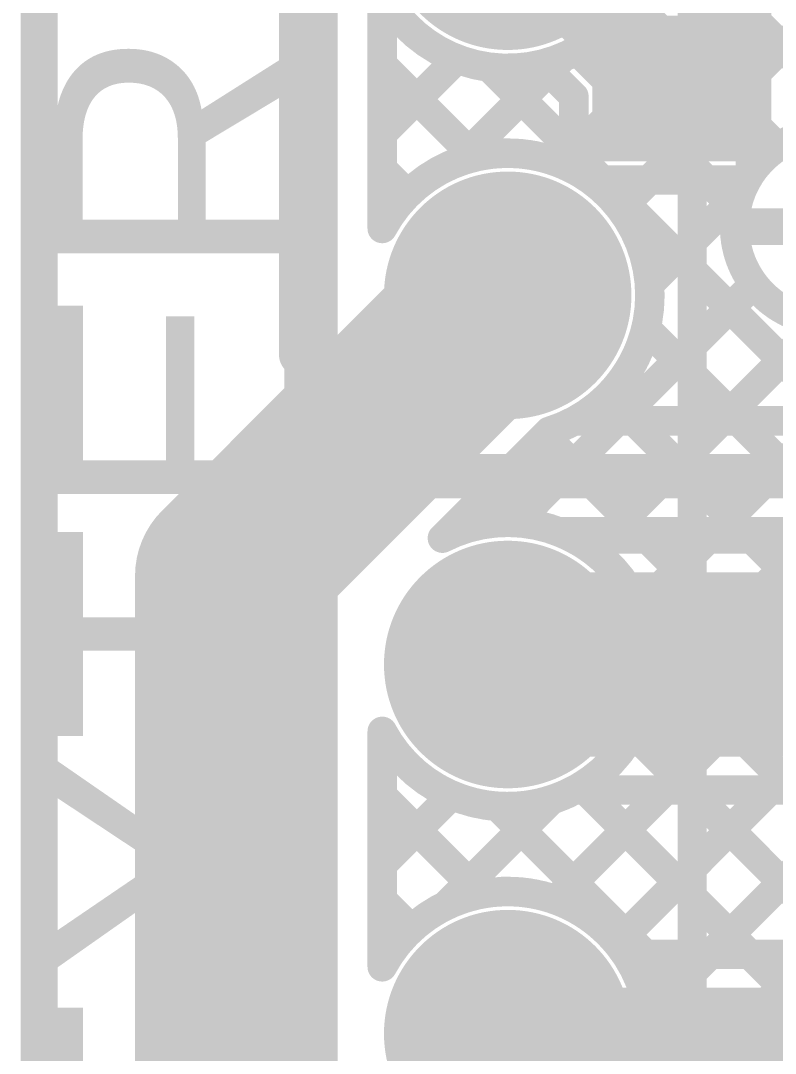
# Model space of a CAD drawing. Header units: millimetres. Extents: x -0.01 to 3.73, y -0.01 to 3.05.
# Drawn here: x -0.005 to 0.1995, y 2.0347 to 2.3144 of the extents above; entities that cross this region are included whole.
import ezdxf

# ---------------------------------------------------------------- set-up
doc = ezdxf.new("R2010")
doc.units = ezdxf.units.MM
doc.header["$MEASUREMENT"] = 0
for name, color, linetype in [('BottomLayer', 5, 'Continuous'), ('BottomPaste', 16, 'Continuous'), ('BottomSolder', 6, 'Continuous'), ('Mechanical2', 216, 'Continuous'), ('MultiLayer', 9, 'Continuous'), ('PadHoleLayer', 156, 'Continuous'), ('TopLayer', 1, 'Continuous'), ('TopOverlay', 2, 'Continuous'), ('TopSolder', 216, 'Continuous')]:
    doc.layers.add(name, color=color, linetype=linetype)
doc.styles.add('Arial', font='', dxfattribs={"height": 0.2})
doc.styles.get('Arial').set_extended_font_data('Arial')

# ---------------------------------------------------------------- blocks, each defined once
blk = doc.blocks.new('SOT23_3_B_111')
at = {"layer": 'BottomLayer'}
for points in [[(-0.02166, 0.02657), (-0.05316, 0.02657), (-0.05316, 0.05807), (-0.02166, 0.05807)], [(0.05314, 0.02657), (0.02165, 0.02657), (0.02165, 0.05807), (0.05314, 0.05807)], [(0.01574, -0.05807), (-0.01575, -0.05807), (-0.01575, -0.02657), (0.01574, -0.02657)]]:
    blk.add_hatch(color=5, dxfattribs=at).paths.add_polyline_path(points)
at = {"layer": 'BottomPaste'}
for points in [[(-0.02166, 0.02657), (-0.05316, 0.02657), (-0.05316, 0.05807), (-0.02166, 0.05807)], [(0.05314, 0.02657), (0.02165, 0.02657), (0.02165, 0.05807), (0.05314, 0.05807)], [(0.01574, -0.05807), (-0.01575, -0.05807), (-0.01575, -0.02657), (0.01574, -0.02657)]]:
    blk.add_hatch(color=16, dxfattribs=at).paths.add_polyline_path(points)
at = {"layer": 'BottomSolder'}
for points in [[(-0.01766, 0.02257), (-0.05716, 0.02257), (-0.05716, 0.06207), (-0.01766, 0.06207)], [(0.05714, 0.02257), (0.01765, 0.02257), (0.01765, 0.06207), (0.05714, 0.06207)], [(0.01974, -0.06207), (-0.01975, -0.06207), (-0.01975, -0.02257), (0.01974, -0.02257)]]:
    blk.add_hatch(color=6, dxfattribs=at).paths.add_polyline_path(points)
blk = doc.blocks.new('HDR1X6_120')
at = {"layer": 'BottomLayer'}
h = blk.add_hatch(color=5, dxfattribs=at)
edge = h.paths.add_edge_path()
edge.add_arc((0.2, 0), 0.02953, 0, 360)
h = blk.add_hatch(color=5, dxfattribs=at)
edge = h.paths.add_edge_path()
edge.add_arc((0.3, 0), 0.02953, 0, 360)
h = blk.add_hatch(color=5, dxfattribs=at)
edge = h.paths.add_edge_path()
edge.add_arc((0.4, 0), 0.02953, 0, 360)
h = blk.add_hatch(color=5, dxfattribs=at)
edge = h.paths.add_edge_path()
edge.add_arc((0.5, 0), 0.02953, 0, 360)
at = {"layer": 'BottomSolder'}
h = blk.add_hatch(color=6, dxfattribs=at)
edge = h.paths.add_edge_path()
edge.add_arc((0.2, 0), 0.03353, 0, 360)
h = blk.add_hatch(color=6, dxfattribs=at)
edge = h.paths.add_edge_path()
edge.add_arc((0.3, 0), 0.03353, 0, 360)
h = blk.add_hatch(color=6, dxfattribs=at)
edge = h.paths.add_edge_path()
edge.add_arc((0.4, 0), 0.03353, 0, 360)
h = blk.add_hatch(color=6, dxfattribs=at)
edge = h.paths.add_edge_path()
edge.add_arc((0.5, 0), 0.03353, 0, 360)
at = {"layer": 'MultiLayer'}
h = blk.add_hatch(color=9, dxfattribs=at)
edge = h.paths.add_edge_path()
edge.add_arc((0.2, 0), 0.02953, 0, 360)
h = blk.add_hatch(color=9, dxfattribs=at)
edge = h.paths.add_edge_path()
edge.add_arc((0.3, 0), 0.02953, 0, 360)
h = blk.add_hatch(color=9, dxfattribs=at)
edge = h.paths.add_edge_path()
edge.add_arc((0.4, 0), 0.02953, 0, 360)
h = blk.add_hatch(color=9, dxfattribs=at)
edge = h.paths.add_edge_path()
edge.add_arc((0.5, 0), 0.02953, 0, 360)
at = {"layer": 'PadHoleLayer'}
h = blk.add_hatch(color=156, dxfattribs=at)
edge = h.paths.add_edge_path()
edge.add_arc((0.3, 0), 0.01772, 0, 360)
h = blk.add_hatch(color=156, dxfattribs=at)
edge = h.paths.add_edge_path()
edge.add_arc((0.4, 0), 0.01772, 0, 360)
h = blk.add_hatch(color=156, dxfattribs=at)
edge = h.paths.add_edge_path()
edge.add_arc((0.5, 0), 0.01772, 0, 360)
at = {"layer": 'TopLayer'}
h = blk.add_hatch(color=1, dxfattribs=at)
edge = h.paths.add_edge_path()
edge.add_arc((0.2, 0), 0.02953, 0, 360)
h = blk.add_hatch(color=1, dxfattribs=at)
edge = h.paths.add_edge_path()
edge.add_arc((0.3, 0), 0.02953, 0, 360)
h = blk.add_hatch(color=1, dxfattribs=at)
edge = h.paths.add_edge_path()
edge.add_arc((0.4, 0), 0.02953, 0, 360)
h = blk.add_hatch(color=1, dxfattribs=at)
edge = h.paths.add_edge_path()
edge.add_arc((0.5, 0), 0.02953, 0, 360)
at = {"layer": 'TopSolder'}
h = blk.add_hatch(color=216, dxfattribs=at)
edge = h.paths.add_edge_path()
edge.add_arc((0.2, 0), 0.03353, 0, 360)
h = blk.add_hatch(color=216, dxfattribs=at)
edge = h.paths.add_edge_path()
edge.add_arc((0.3, 0), 0.03353, 0, 360)
h = blk.add_hatch(color=216, dxfattribs=at)
edge = h.paths.add_edge_path()
edge.add_arc((0.4, 0), 0.03353, 0, 360)
h = blk.add_hatch(color=216, dxfattribs=at)
edge = h.paths.add_edge_path()
edge.add_arc((0.5, 0), 0.03353, 0, 360)
at = {"layer": 'TopOverlay', "const_width": 0.00787}
for points in [[(0.55, 0.05), (-0.05, 0.05)], [(0.55, -0.05), (-0.05, -0.05)]]:
    blk.add_lwpolyline(points, dxfattribs=at)

msp = doc.modelspace()

# ---------------------------------------------------------------- linework, layer by layer
at = {"layer": 'BottomLayer'}
for points, const_width in [([(0.071, 2.224), (0.071, 2.743)], 0.012), ([(0.127, 2.33868), (0.16968, 2.29601)], 0.02), ([(0.19443, 2.30032), (0.22957, 2.33547)], 0.008), ([(0.093, 2.25812), (0.093, 2.32188)], 0.008), ([(0.19443, 2.27507), (0.19443, 2.32075)], 0.008), ([(0.093, 2.31203), (0.09691, 2.31594)], 0.008), ([(0.19443, 2.31421), (0.22457, 2.28406)], 0.008), ([(0.093, 2.28374), (0.11326, 2.30401)], 0.008), ([(0.093, 2.3025), (0.11803, 2.27747)], 0.008), ([(0.12198, 2.3018), (0.14493, 2.27885)], 0.008), ([(0.13622, 2.30259), (0.14493, 2.29388)], 0.008), ([(0.1137, 2.27616), (0.13818, 2.30064)], 0.008), ([(0.14493, 2.2741), (0.14493, 2.29388)], 0.008), ([(0.19443, 2.28592), (0.20015, 2.28019)], 0.008), ([(0.14151, 2.27569), (0.14493, 2.2791)], 0.008), ([(0.093, 2.27421), (0.09986, 2.26735)], 0.008), ([(0.14952, 2.27126), (0.1918, 2.27126)], 0.008), ([(0.15252, 2.27126), (0.21778, 2.206)], 0.008), ([(0.15756, 2.26346), (0.16537, 2.27126)], 0.008), ([(0.18081, 2.27126), (0.1889, 2.26317)], 0.008), ([(0.16541, 2.24302), (0.19017, 2.26778)], 0.008), ([(0.19249, 2.2586), (0.2143, 2.2586)], 0.01), ([(0.15668, 2.206), (0.19371, 2.24304)], 0.008), ([(0.18496, 2.206), (0.21187, 2.23291)], 0.008), ([(0.16447, 2.23103), (0.1895, 2.206)], 0.008), ([(0.071, 2.224), (0.104, 2.191)], 0.012), ([(0.15435, 2.21286), (0.16121, 2.206)], 0.008), ([(0.14512, 2.206), (0.40079, 2.206)], 0.008), ([(0.104, 2.191), (0.407, 2.191)], 0.012), ([(0.14006, 2.07625), (0.23981, 2.176)], 0.008), ([(0.14072, 2.176), (0.407, 2.176)], 0.008), ([(0.14993, 2.17096), (0.15496, 2.176)], 0.008), ([(0.15667, 2.06457), (0.2681, 2.176)], 0.008), ([(0.16242, 2.15517), (0.18325, 2.176)], 0.008), ([(0.16293, 2.176), (0.27743, 2.0615)], 0.008), ([(0.16365, 2.12812), (0.21153, 2.176)], 0.008), ([(0.18188, 2.0615), (0.29638, 2.176)], 0.008), ([(0.19121, 2.176), (0.29721, 2.07)], 0.008), ([(0.16513, 2.14551), (0.24914, 2.0615)], 0.008), ([(0.093, 2.05812), (0.093, 2.12188)], 0.008), ([(0.16082, 2.12154), (0.22086, 2.0615)], 0.008), ([(0.093, 2.11404), (0.09604, 2.11707)], 0.008), ([(0.147, 2.10707), (0.19257, 2.0615)], 0.008), ([(0.093, 2.08575), (0.11183, 2.10458)], 0.008), ([(0.093, 2.10451), (0.11968, 2.07783)], 0.008), ([(0.1102, 2.07467), (0.13888, 2.10335)], 0.008), ([(0.12422, 2.10157), (0.16429, 2.0615)], 0.008), ([(0.093, 2.07622), (0.10089, 2.06833)], 0.008), ([(0.15897, 2.0615), (0.28871, 2.0615)], 0.008), ([(0.127, 2.04), (0.29761, 2.04)], 0.025)]:
    msp.add_lwpolyline(points, dxfattribs=dict(at, const_width=const_width))
at = {"layer": 'BottomLayer', "const_width": 0.008}
for points in [[(0.13622, 2.30259, -0.343309), (0.093, 2.32188)], [(0.19443, 2.27507, -0.333684), (0.22457, 2.28228)], [(0.093, 2.25812, -0.412562), (0.14493, 2.2741)], [(0.14493, 2.2741, -0.035102), (0.14952, 2.27126)], [(0.1918, 2.27126, -0.044937), (0.19443, 2.27507)], [(0.14952, 2.27126, -0.241119), (0.16553, 2.24)], [(0.22457, 2.23493, -0.718677), (0.1918, 2.27126)], [(0.16553, 2.24, -0.277059), (0.14512, 2.206)], [(0.14072, 2.176, -0.311133), (0.16553, 2.14)], [(0.16553, 2.14, -0.780889), (0.093, 2.12188)], [(0.093, 2.05812, -0.565906), (0.15897, 2.0615)]]:
    msp.add_lwpolyline(points, format="xyb", dxfattribs=at)
at = {"layer": 'BottomLayer'}
for points, const_width in [([(0.09491, 2.31594, 1), (0.09891, 2.31594, 1)], 0.004), ([(0.19243, 2.31421, 1), (0.19643, 2.31421, 1)], 0.004), ([(0.091, 2.31203, 1), (0.095, 2.31203, 1)], 0.004), ([(0.11126, 2.30401, 1), (0.11526, 2.30401, 1)], 0.004), ([(0.091, 2.3025, 1), (0.095, 2.3025, 1)], 0.004), ([(0.11998, 2.3018, 1), (0.12398, 2.3018, 1)], 0.004), ([(0.13422, 2.30259, 1), (0.13822, 2.30259, 1)], 0.004), ([(0.13422, 2.30259, 1), (0.13822, 2.30259, 1)], 0.004), ([(0.16468, 2.29601, 1), (0.17468, 2.29601, 1)], 0.01), ([(0.13618, 2.30064, 1), (0.14018, 2.30064, 1)], 0.004), ([(0.19243, 2.30032, 1), (0.19643, 2.30032, 1)], 0.004), ([(0.14293, 2.29388, 1), (0.14693, 2.29388, 1)], 0.004), ([(0.14293, 2.29388, 1), (0.14693, 2.29388, 1)], 0.004), ([(0.19243, 2.28592, 1), (0.19643, 2.28592, 1)], 0.004), ([(0.091, 2.28374, 1), (0.095, 2.28374, 1)], 0.004), ([(0.14293, 2.2791, 1), (0.14693, 2.2791, 1)], 0.004), ([(0.14293, 2.27885, 1), (0.14693, 2.27885, 1)], 0.004), ([(0.19815, 2.28019, 1), (0.20215, 2.28019, 1)], 0.004), ([(0.1117, 2.27616, 1), (0.1157, 2.27616, 1)], 0.004), ([(0.11603, 2.27747, 1), (0.12003, 2.27747, 1)], 0.004), ([(0.091, 2.27421, 1), (0.095, 2.27421, 1)], 0.004), ([(0.13951, 2.27569, 1), (0.14351, 2.27569, 1)], 0.004), ([(0.14293, 2.2741, 1), (0.14693, 2.2741, 1)], 0.004), ([(0.14293, 2.2741, 1), (0.14693, 2.2741, 1)], 0.004), ([(0.14293, 2.2741, 1), (0.14693, 2.2741, 1)], 0.004), ([(0.19243, 2.27507, 1), (0.19643, 2.27507, 1)], 0.004), ([(0.19243, 2.27507, 1), (0.19643, 2.27507, 1)], 0.004), ([(0.19243, 2.27507, 1), (0.19643, 2.27507, 1)], 0.004), ([(0.14752, 2.27126, 1), (0.15152, 2.27126, 1)], 0.004), ([(0.14752, 2.27126, 1), (0.15152, 2.27126, 1)], 0.004), ([(0.14752, 2.27126, 1), (0.15152, 2.27126, 1)], 0.004), ([(0.15052, 2.27126, 1), (0.15452, 2.27126, 1)], 0.004), ([(0.16337, 2.27126, 1), (0.16737, 2.27126, 1)], 0.004), ([(0.17881, 2.27126, 1), (0.18281, 2.27126, 1)], 0.004), ([(0.1898, 2.27126, 1), (0.1938, 2.27126, 1)], 0.004), ([(0.1898, 2.27126, 1), (0.1938, 2.27126, 1)], 0.004), ([(0.1898, 2.27126, 1), (0.1938, 2.27126, 1)], 0.004), ([(0.18817, 2.26778, 1), (0.19217, 2.26778, 1)], 0.004), ([(0.09786, 2.26735, 1), (0.10186, 2.26735, 1)], 0.004), ([(0.15556, 2.26346, 1), (0.15956, 2.26346, 1)], 0.004), ([(0.1869, 2.26317, 1), (0.1909, 2.26317, 1)], 0.004), ([(0.18999, 2.2586, 1), (0.19499, 2.2586, 1)], 0.005), ([(0.091, 2.25812, 1), (0.095, 2.25812, 1)], 0.004), ([(0.091, 2.25812, 1), (0.095, 2.25812, 1)], 0.004), ([(0.16341, 2.24302, 1), (0.16741, 2.24302, 1)], 0.004), ([(0.19171, 2.24304, 1), (0.19571, 2.24304, 1)], 0.004), ([(0.16353, 2.24, 1), (0.16753, 2.24, 1)], 0.004), ([(0.16353, 2.24, 1), (0.16753, 2.24, 1)], 0.004), ([(0.16247, 2.23103, 1), (0.16647, 2.23103, 1)], 0.004), ([(0.068, 2.224, 1), (0.074, 2.224, 1)], 0.006), ([(0.068, 2.224, 1), (0.074, 2.224, 1)], 0.006), ([(0.15235, 2.21286, 1), (0.15635, 2.21286, 1)], 0.004), ([(0.14312, 2.206, 1), (0.14712, 2.206, 1)], 0.004), ([(0.14312, 2.206, 1), (0.14712, 2.206, 1)], 0.004), ([(0.15468, 2.206, 1), (0.15868, 2.206, 1)], 0.004), ([(0.15921, 2.206, 1), (0.16321, 2.206, 1)], 0.004), ([(0.18296, 2.206, 1), (0.18696, 2.206, 1)], 0.004), ([(0.1875, 2.206, 1), (0.1915, 2.206, 1)], 0.004), ([(0.101, 2.191, 1), (0.107, 2.191, 1)], 0.006), ([(0.101, 2.191, 1), (0.107, 2.191, 1)], 0.006), ([(0.13872, 2.176, 1), (0.14272, 2.176, 1)], 0.004), ([(0.13872, 2.176, 1), (0.14272, 2.176, 1)], 0.004), ([(0.15296, 2.176, 1), (0.15696, 2.176, 1)], 0.004), ([(0.16093, 2.176, 1), (0.16493, 2.176, 1)], 0.004), ([(0.18125, 2.176, 1), (0.18525, 2.176, 1)], 0.004), ([(0.18921, 2.176, 1), (0.19321, 2.176, 1)], 0.004), ([(0.14793, 2.17096, 1), (0.15193, 2.17096, 1)], 0.004), ([(0.16042, 2.15517, 1), (0.16442, 2.15517, 1)], 0.004), ([(0.16313, 2.14551, 1), (0.16713, 2.14551, 1)], 0.004), ([(0.16353, 2.14, 1), (0.16753, 2.14, 1)], 0.004), ([(0.16353, 2.14, 1), (0.16753, 2.14, 1)], 0.004), ([(0.16165, 2.12812, 1), (0.16565, 2.12812, 1)], 0.004), ([(0.091, 2.12188, 1), (0.095, 2.12188, 1)], 0.004), ([(0.091, 2.12188, 1), (0.095, 2.12188, 1)], 0.004), ([(0.15882, 2.12154, 1), (0.16282, 2.12154, 1)], 0.004), ([(0.09404, 2.11707, 1), (0.09804, 2.11707, 1)], 0.004), ([(0.091, 2.11404, 1), (0.095, 2.11404, 1)], 0.004), ([(0.145, 2.10707, 1), (0.149, 2.10707, 1)], 0.004), ([(0.091, 2.10451, 1), (0.095, 2.10451, 1)], 0.004), ([(0.10983, 2.10458, 1), (0.11383, 2.10458, 1)], 0.004), ([(0.13688, 2.10335, 1), (0.14088, 2.10335, 1)], 0.004), ([(0.12222, 2.10157, 1), (0.12622, 2.10157, 1)], 0.004), ([(0.091, 2.08575, 1), (0.095, 2.08575, 1)], 0.004), ([(0.11768, 2.07783, 1), (0.12168, 2.07783, 1)], 0.004), ([(0.091, 2.07622, 1), (0.095, 2.07622, 1)], 0.004), ([(0.1082, 2.07467, 1), (0.1122, 2.07467, 1)], 0.004), ([(0.13806, 2.07625, 1), (0.14206, 2.07625, 1)], 0.004), ([(0.09889, 2.06833, 1), (0.10289, 2.06833, 1)], 0.004), ([(0.15467, 2.06457, 1), (0.15867, 2.06457, 1)], 0.004), ([(0.15697, 2.0615, 1), (0.16097, 2.0615, 1)], 0.004), ([(0.15697, 2.0615, 1), (0.16097, 2.0615, 1)], 0.004), ([(0.16229, 2.0615, 1), (0.16629, 2.0615, 1)], 0.004), ([(0.17988, 2.0615, 1), (0.18388, 2.0615, 1)], 0.004), ([(0.19057, 2.0615, 1), (0.19457, 2.0615, 1)], 0.004), ([(0.091, 2.05812, 1), (0.095, 2.05812, 1)], 0.004), ([(0.091, 2.05812, 1), (0.095, 2.05812, 1)], 0.004), ([(0.12075, 2.04, 1), (0.13325, 2.04, 1)], 0.0125)]:
    msp.add_lwpolyline(points, format="xyb", close=True, dxfattribs=dict(at, const_width=const_width))
at = {"layer": 'Mechanical2', "const_width": 0.01}
msp.add_lwpolyline([(0, 2.945), (0, 0)], dxfattribs=at)
at = {"layer": 'TopLayer'}
for points, const_width in [([(0.1928, 2.27289), (0.1928, 2.38732)], 0.008), ([(0.16539, 2.34324), (0.1928, 2.31583)], 0.008), ([(0.18125, 2.174), (0.34192, 2.33467)], 0.008), ([(0.14151, 2.27569), (0.1928, 2.32697)], 0.008), ([(0.093, 2.25812), (0.093, 2.32188)], 0.008), ([(0.16009, 2.32026), (0.1928, 2.28755)], 0.008), ([(0.093, 2.31203), (0.09691, 2.31594)], 0.008), ([(0.093, 2.28374), (0.11326, 2.30401)], 0.008), ([(0.1137, 2.27616), (0.14209, 2.30455)], 0.008), ([(0.14573, 2.30633), (0.1889, 2.26317)], 0.008), ([(0.093, 2.3025), (0.11803, 2.27747)], 0.008), ([(0.12198, 2.3018), (0.24978, 2.174)], 0.008), ([(0.15756, 2.26346), (0.1928, 2.29869)], 0.008), ([(0.093, 2.27421), (0.09986, 2.26735)], 0.008), ([(0.16541, 2.24302), (0.19017, 2.26778)], 0.008), ([(0.051, 2.164), (0.127, 2.24)], 0.05), ([(0.19249, 2.2586), (0.2143, 2.2586)], 0.01), ([(0.12915, 2.17847), (0.19371, 2.24304)], 0.008), ([(0.15296, 2.174), (0.21187, 2.23291)], 0.008), ([(0.16447, 2.23103), (0.2215, 2.174)], 0.008), ([(0.15435, 2.21286), (0.19321, 2.174)], 0.008), ([(0.10931, 2.17423), (0.13823, 2.20314)], 0.008), ([(0.13701, 2.20192), (0.16493, 2.174)], 0.008), ([(0.12286, 2.18778), (0.13251, 2.17813)], 0.008), ([(0.051, 1.478), (0.051, 2.164)], 0.05), ([(0.14512, 2.174), (0.276, 2.174)], 0.008), ([(0.127, 2.14), (0.276, 2.14)], 0.05), ([(0.093, 2.05812), (0.093, 2.12188)], 0.008), ([(0.093, 2.11404), (0.09604, 2.11707)], 0.008), ([(0.14006, 2.07625), (0.16981, 2.106)], 0.008), ([(0.14512, 2.106), (0.26192, 2.106)], 0.008), ([(0.14807, 2.106), (0.40402, 1.85005)], 0.008), ([(0.15667, 2.06457), (0.1981, 2.106)], 0.008), ([(0.161, 2.01233), (0.25467, 2.106)], 0.008), ([(0.16522, 2.04484), (0.22638, 2.106)], 0.008), ([(0.17636, 2.106), (0.41144, 1.87092)], 0.008), ([(0.093, 2.08575), (0.11183, 2.10458)], 0.008), ([(0.093, 2.10451), (0.11968, 2.07783)], 0.008), ([(0.1102, 2.07467), (0.13888, 2.10335)], 0.008), ([(0.12422, 2.10157), (0.40521, 1.82058)], 0.008), ([(0.093, 2.07622), (0.10089, 2.06833)], 0.008), ([(0.127, 1.765), (0.127, 2.04)], 0.05), ([(0.16483, 2.03268), (0.49635, 1.70116)], 0.008)]:
    msp.add_lwpolyline(points, dxfattribs=dict(at, const_width=const_width))
at = {"layer": 'TopLayer', "const_width": 0.008}
for points in [[(0.16553, 2.34, -0.780889), (0.093, 2.32188)], [(0.093, 2.25812, -0.780889), (0.16553, 2.24)], [(0.24011, 2.2586, -1.346429), (0.1928, 2.27289)], [(0.16553, 2.24, -0.330025), (0.13823, 2.20314)], [(0.10931, 2.17423, -0.246505), (0.14512, 2.174)], [(0.14512, 2.106, -0.414214), (0.093, 2.12188)], [(0.093, 2.05812, -0.780889), (0.16553, 2.04)], [(0.16553, 2.04, -0.123035), (0.161, 2.02188)]]:
    msp.add_lwpolyline(points, format="xyb", dxfattribs=at)
at = {"layer": 'TopLayer'}
for points, const_width in [([(0.09491, 2.31594, 1), (0.09891, 2.31594, 1)], 0.004), ([(0.1908, 2.31583, 1), (0.1948, 2.31583, 1)], 0.004), ([(0.091, 2.31203, 1), (0.095, 2.31203, 1)], 0.004), ([(0.11126, 2.30401, 1), (0.11526, 2.30401, 1)], 0.004), ([(0.14009, 2.30455, 1), (0.14409, 2.30455, 1)], 0.004), ([(0.14373, 2.30633, 1), (0.14773, 2.30633, 1)], 0.004), ([(0.091, 2.3025, 1), (0.095, 2.3025, 1)], 0.004), ([(0.11998, 2.3018, 1), (0.12398, 2.3018, 1)], 0.004), ([(0.1908, 2.29869, 1), (0.1948, 2.29869, 1)], 0.004), ([(0.1908, 2.28755, 1), (0.1948, 2.28755, 1)], 0.004), ([(0.091, 2.28374, 1), (0.095, 2.28374, 1)], 0.004), ([(0.1117, 2.27616, 1), (0.1157, 2.27616, 1)], 0.004), ([(0.11603, 2.27747, 1), (0.12003, 2.27747, 1)], 0.004), ([(0.091, 2.27421, 1), (0.095, 2.27421, 1)], 0.004), ([(0.13951, 2.27569, 1), (0.14351, 2.27569, 1)], 0.004), ([(0.1908, 2.27289, 1), (0.1948, 2.27289, 1)], 0.004), ([(0.1908, 2.27289, 1), (0.1948, 2.27289, 1)], 0.004), ([(0.18817, 2.26778, 1), (0.19217, 2.26778, 1)], 0.004), ([(0.09786, 2.26735, 1), (0.10186, 2.26735, 1)], 0.004), ([(0.15556, 2.26346, 1), (0.15956, 2.26346, 1)], 0.004), ([(0.1869, 2.26317, 1), (0.1909, 2.26317, 1)], 0.004), ([(0.1145, 2.24, 1), (0.1395, 2.24, 1)], 0.025), ([(0.18999, 2.2586, 1), (0.19499, 2.2586, 1)], 0.005), ([(0.091, 2.25812, 1), (0.095, 2.25812, 1)], 0.004), ([(0.091, 2.25812, 1), (0.095, 2.25812, 1)], 0.004), ([(0.16341, 2.24302, 1), (0.16741, 2.24302, 1)], 0.004), ([(0.19171, 2.24304, 1), (0.19571, 2.24304, 1)], 0.004), ([(0.16353, 2.24, 1), (0.16753, 2.24, 1)], 0.004), ([(0.16353, 2.24, 1), (0.16753, 2.24, 1)], 0.004), ([(0.16247, 2.23103, 1), (0.16647, 2.23103, 1)], 0.004), ([(0.15235, 2.21286, 1), (0.15635, 2.21286, 1)], 0.004), ([(0.13623, 2.20314, 1), (0.14023, 2.20314, 1)], 0.004), ([(0.13623, 2.20314, 1), (0.14023, 2.20314, 1)], 0.004), ([(0.13501, 2.20192, 1), (0.13901, 2.20192, 1)], 0.004), ([(0.12086, 2.18778, 1), (0.12486, 2.18778, 1)], 0.004), ([(0.0385, 2.164, 1), (0.0635, 2.164, 1)], 0.025), ([(0.0385, 2.164, 1), (0.0635, 2.164, 1)], 0.025), ([(0.12715, 2.17847, 1), (0.13115, 2.17847, 1)], 0.004), ([(0.13051, 2.17813, 1), (0.13451, 2.17813, 1)], 0.004), ([(0.10731, 2.17423, 1), (0.11131, 2.17423, 1)], 0.004), ([(0.10731, 2.17423, 1), (0.11131, 2.17423, 1)], 0.004), ([(0.14312, 2.174, 1), (0.14712, 2.174, 1)], 0.004), ([(0.14312, 2.174, 1), (0.14712, 2.174, 1)], 0.004), ([(0.15096, 2.174, 1), (0.15496, 2.174, 1)], 0.004), ([(0.16293, 2.174, 1), (0.16693, 2.174, 1)], 0.004), ([(0.17925, 2.174, 1), (0.18325, 2.174, 1)], 0.004), ([(0.19121, 2.174, 1), (0.19521, 2.174, 1)], 0.004), ([(0.1145, 2.14, 1), (0.1395, 2.14, 1)], 0.025), ([(0.091, 2.12188, 1), (0.095, 2.12188, 1)], 0.004), ([(0.091, 2.12188, 1), (0.095, 2.12188, 1)], 0.004), ([(0.09404, 2.11707, 1), (0.09804, 2.11707, 1)], 0.004), ([(0.091, 2.11404, 1), (0.095, 2.11404, 1)], 0.004), ([(0.14312, 2.106, 1), (0.14712, 2.106, 1)], 0.004), ([(0.14312, 2.106, 1), (0.14712, 2.106, 1)], 0.004), ([(0.14607, 2.106, 1), (0.15007, 2.106, 1)], 0.004), ([(0.16781, 2.106, 1), (0.17181, 2.106, 1)], 0.004), ([(0.17436, 2.106, 1), (0.17836, 2.106, 1)], 0.004), ([(0.1961, 2.106, 1), (0.2001, 2.106, 1)], 0.004), ([(0.091, 2.10451, 1), (0.095, 2.10451, 1)], 0.004), ([(0.10983, 2.10458, 1), (0.11383, 2.10458, 1)], 0.004), ([(0.13688, 2.10335, 1), (0.14088, 2.10335, 1)], 0.004), ([(0.12222, 2.10157, 1), (0.12622, 2.10157, 1)], 0.004), ([(0.091, 2.08575, 1), (0.095, 2.08575, 1)], 0.004), ([(0.11768, 2.07783, 1), (0.12168, 2.07783, 1)], 0.004), ([(0.091, 2.07622, 1), (0.095, 2.07622, 1)], 0.004), ([(0.1082, 2.07467, 1), (0.1122, 2.07467, 1)], 0.004), ([(0.13806, 2.07625, 1), (0.14206, 2.07625, 1)], 0.004), ([(0.09889, 2.06833, 1), (0.10289, 2.06833, 1)], 0.004), ([(0.15467, 2.06457, 1), (0.15867, 2.06457, 1)], 0.004), ([(0.1145, 2.04, 1), (0.1395, 2.04, 1)], 0.025), ([(0.091, 2.05812, 1), (0.095, 2.05812, 1)], 0.004), ([(0.091, 2.05812, 1), (0.095, 2.05812, 1)], 0.004), ([(0.16322, 2.04484, 1), (0.16722, 2.04484, 1)], 0.004), ([(0.16353, 2.04, 1), (0.16753, 2.04, 1)], 0.004), ([(0.16353, 2.04, 1), (0.16753, 2.04, 1)], 0.004), ([(0.16283, 2.03268, 1), (0.16683, 2.03268, 1)], 0.004)]:
    msp.add_lwpolyline(points, format="xyb", close=True, dxfattribs=dict(at, const_width=const_width))

# ---------------------------------------------------------------- block references
at = {"rotation": 270}
for name, p in [('HDR1X6_120', (0.127, 2.54)), ('SOT23_3_B_111', (0.212, 2.296))]:
    msp.add_blockref(name, p, dxfattribs=at)

# ---------------------------------------------------------------- texts
at = {"layer": 'TopOverlay', "style": 'Arial'}
msp.add_text('EXTERNAL INPUTS', height=0.07, rotation=90, dxfattribs=at).set_placement((0.07417, 1.988))

doc.saveas('drawing.dxf')
